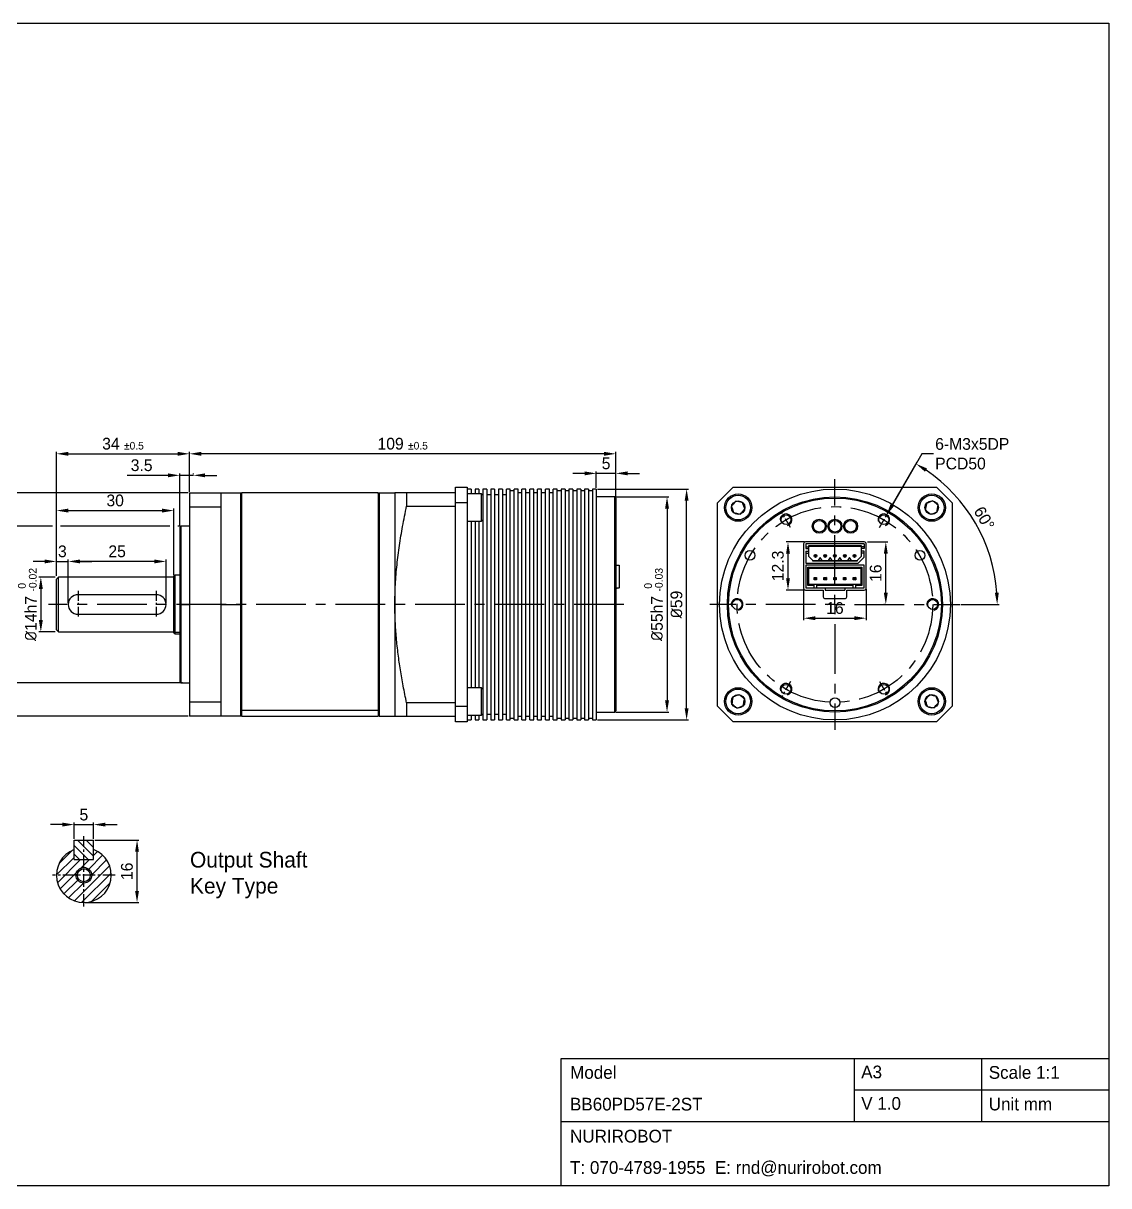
# Model space of a CAD drawing. Header units: millimetres. Extents: x 0 to 420, y 0 to 297.
# Drawn here: x 142.5 to 420, y 0 to 297 of the extents above; entities that cross this region are included whole.
import ezdxf

# ---------------------------------------------------------------- set-up
doc = ezdxf.new("R2010")
doc.units = ezdxf.units.MM
doc.header["$PDSIZE"] = -1
doc.linetypes.add('CENTERX2', pattern=[20.32, 12.7, -2.54, 2.54, -2.54])
doc.layers.add('외형선', color=7, linetype='Continuous', lineweight=25)
for name, color, linetype in [('중심선', 1, 'CENTERX2'), ('치수', 3, 'Continuous'), ('치수선', 3, 'Continuous')]:
    doc.layers.add(name, color=color, linetype=linetype)
doc.styles.add('누리로봇 문자스타일_20230829', font='GOTHIC.TTF')
doc.dimstyles.new('A3기본 치수스타일', dxfattribs={"dimtxt": 3, "dimasz": 3, "dimexe": 0.5, "dimexo": 0.3, "dimgap": 1, "dimtad": 1, "dimtoh": 1, "dimdec": 1, "dimzin": 12, "dimdsep": 46, "dimtxsty": '누리로봇 문자스타일_20230829', "dimcen": 0.09, "dimclrd": 3, "dimclre": 3, "dimclrt": 3, "dimadec": 0, "dimazin": 3, "dimtm": 1e-09, "dimtfac": 1, "dimtdec": 1, "dimtofl": 0, "dimtmove": 0, "dimatfit": 3, "dimfxl": 1, "dimfrac": 2, "dimarcsym": 0})
doc.dimstyles.new('A3지시선 치수스타일', dxfattribs={"dimtxt": 3, "dimasz": 3, "dimexe": 0.5, "dimexo": 0.3, "dimgap": 0.396875, "dimtad": 0, "dimtih": 1, "dimtoh": 1, "dimdec": 1, "dimzin": 12, "dimdsep": 46, "dimtxsty": '누리로봇 문자스타일_20230829', "dimcen": 0.09, "dimclrd": 3, "dimclre": 3, "dimclrt": 3, "dimadec": 0, "dimazin": 3, "dimtm": 1e-09, "dimtfac": 1, "dimtdec": 1, "dimtofl": 0, "dimtmove": 0, "dimatfit": 3, "dimfxl": 1, "dimfrac": 2, "dimarcsym": 0})
doc.dimstyles.new('A3치수선 초과 치수스타일', dxfattribs={"dimtxt": 3, "dimasz": 3, "dimexe": 0.5, "dimexo": 0.3, "dimgap": 1, "dimtad": 1, "dimdec": 1, "dimzin": 12, "dimdsep": 46, "dimtxsty": '누리로봇 문자스타일_20230829', "dimcen": 0.09, "dimclrd": 3, "dimclre": 3, "dimclrt": 3, "dimadec": 0, "dimazin": 3, "dimtm": 1e-09, "dimtfac": 1, "dimtdec": 1, "dimtofl": 0, "dimtmove": 0, "dimatfit": 3, "dimfxl": 1, "dimfrac": 2, "dimarcsym": 0})
doc.dimstyles.new('A4기본 치수스타일', dxfattribs={"dimtxt": 3, "dimasz": 2.5, "dimexe": 0.5, "dimexo": 0.3, "dimgap": 1, "dimtad": 1, "dimtoh": 1, "dimdec": 1, "dimzin": 12, "dimdsep": 46, "dimtxsty": '누리로봇 문자스타일_20230829', "dimcen": 0.09, "dimclrd": 3, "dimclre": 3, "dimclrt": 3, "dimadec": 0, "dimazin": 3, "dimtm": 1e-09, "dimtfac": 1, "dimtdec": 1, "dimtofl": 0, "dimtmove": 0, "dimatfit": 3, "dimfxl": 1, "dimfrac": 2, "dimarcsym": 0})

# ---------------------------------------------------------------- blocks, each defined once
blk = doc.blocks.new('*D10')
at = {"layer": 'Defpoints', "color": 0}
for p in [(363.12, 171.23), (361.87, 169.07)]:
    blk.add_point(p, dxfattribs=at)
at = {"layer": '치수', "color": 3, "lineweight": -2}
for p, q in [((372.23, 187), (364.62, 173.83)), ((375.23, 187), (372.23, 187)), ((362.41, 170.15), (362.59, 170.15)), ((362.5, 170.06), (362.5, 170.24))]:
    blk.add_line(p, q, dxfattribs=at)
at = {"layer": '치수', "color": 3}
blk.add_solid([(364.19, 174.08), (365.06, 173.58), (363.12, 171.23)], dxfattribs=at)
at = {"layer": '치수', "color": 3, "insert": (375.63, 187), "char_height": 3, "attachment_point": 4, "style": '누리로봇 문자스타일_20230829'}
blk.add_mtext('6-M3x5DP\\PPCD50', dxfattribs=at)
blk = doc.blocks.new('*D11')
at = {"color": 3, "ltscale": 0.5}
for p, q in [((363.77, 172.36), (370.99, 184.86)), ((382.3, 148.5), (391.99, 148.5))]:
    blk.add_line(p, q, dxfattribs=at)
blk.add_arc((350, 148.5), 41.49, 4.1441, 55.8559, dxfattribs=at)
for points in [[(373.02, 182.41), (373.55, 183.26), (370.74, 184.43)], [(391.88, 151.52), (390.88, 151.48), (391.49, 148.5)]]:
    blk.add_solid(points, dxfattribs=at)
at = {"layer": 'Defpoints', "color": 0, "ltscale": 0.5}
for p in [(363.62, 172.1), (361.37, 168.2), (388.98, 162.69), (355, 148.5), (382, 148.5)]:
    blk.add_point(p, dxfattribs=at)
at = {"color": 3, "ltscale": 0.5, "insert": (388.16, 170.53), "char_height": 3, "attachment_point": 5, "rotation": 300, "style": '누리로봇 문자스타일_20230829'}
blk.add_mtext('60°', dxfattribs=at)
blk = doc.blocks.new('SW_CENTERMARKSYMBOL_0')
at = {"layer": '중심선', "color": 0}
for p, q in [((0, 5), (0, 32)), ((-5, 0), (-32, 0)), ((0, 0), (-2.5, 0)), ((0, 0), (0, 2.5)), ((0, 0), (0, -2.5)), ((0, 0), (2.5, 0)), ((5, 0), (32, 0)), ((0, -5), (0, -32))]:
    blk.add_line(p, q, dxfattribs=at)
blk = doc.blocks.new('*D12')
at = {"layer": 'Defpoints', "color": 0}
for p in [(185, 187), (185, 177), (151, 155.5)]:
    blk.add_point(p, dxfattribs=at)
at = {"layer": '치수', "color": 3, "lineweight": -2}
for p, q in [((151, 155.8), (151, 187.5)), ((185, 177.3), (185, 187.5)), ((154, 187), (182, 187))]:
    blk.add_line(p, q, dxfattribs=at)
at = {"layer": '치수', "color": 3}
for points in [[(154, 187.5), (154, 186.5), (151, 187)], [(182, 187.5), (182, 186.5), (185, 187)]]:
    blk.add_solid(points, dxfattribs=at)
at = {"layer": '치수', "color": 3, "insert": (168, 189.57), "char_height": 3, "attachment_point": 5, "style": '누리로봇 문자스타일_20230829'}
blk.add_mtext('34 {\\H0.65x;%%P0.5}', dxfattribs=at)
blk = doc.blocks.new('*D20')
at = {"layer": 'Defpoints', "color": 0}
for p in [(151, 155.5), (147, 141.5), (151, 141.5)]:
    blk.add_point(p, dxfattribs=at)
at = {"layer": '치수선', "color": 3, "lineweight": -2}
for p, q in [((150.7, 155.5), (146.5, 155.5)), ((147, 152.5), (147, 144.5)), ((150.7, 141.5), (146.5, 141.5))]:
    blk.add_line(p, q, dxfattribs=at)
at = {"layer": '치수선', "color": 3}
for points in [[(146.5, 152.5), (147.5, 152.5), (147, 155.5)], [(146.5, 144.5), (147.5, 144.5), (147, 141.5)]]:
    blk.add_solid(points, dxfattribs=at)
at = {"layer": '치수선', "color": 3, "insert": (143.55, 148.5), "char_height": 3, "attachment_point": 5, "rotation": 90, "style": '누리로봇 문자스타일_20230829'}
blk.add_mtext('{\\fISOCPEUR|b0|i0|c0|p34;%%C}14h7 {\\H0.66x;\\S 0^ -0.02;}', dxfattribs=at)
blk = doc.blocks.new('*D21')
at = {"layer": 'Defpoints', "color": 0}
for p in [(182.8, 168.5), (139, 128.5), (183.5, 128.5)]:
    blk.add_point(p, dxfattribs=at)
at = {"layer": '치수선', "color": 3, "lineweight": -2}
for p, q in [((150, 168.5), (138.5, 168.5)), ((180, 168.5), (152, 168.5)), ((182.5, 168.5), (182, 168.5)), ((139, 165.5), (139, 131.5)), ((183.2, 128.5), (138.5, 128.5))]:
    blk.add_line(p, q, dxfattribs=at)
at = {"layer": '치수선', "color": 3}
for points in [[(138.5, 165.5), (139.5, 165.5), (139, 168.5)], [(138.5, 131.5), (139.5, 131.5), (139, 128.5)]]:
    blk.add_solid(points, dxfattribs=at)
at = {"layer": '치수선', "color": 3, "insert": (135.55, 148.5), "char_height": 3, "attachment_point": 5, "rotation": 90, "style": '누리로봇 문자스타일_20230829'}
blk.add_mtext('{\\fISOCPEUR|b0|i0|c0|p34;%%C}40h7 {\\H0.66x;\\S 0^ -0.03;}', dxfattribs=at)
blk = doc.blocks.new('*D22')
at = {"layer": 'Defpoints', "color": 0}
for p in [(185, 177), (131, 120), (185, 120)]:
    blk.add_point(p, dxfattribs=at)
at = {"layer": '치수선', "color": 3, "lineweight": -2}
for p, q in [((184.7, 177), (130.5, 177)), ((131, 174), (131, 123)), ((184.7, 120), (130.5, 120))]:
    blk.add_line(p, q, dxfattribs=at)
at = {"layer": '치수선', "color": 3}
for points in [[(130.5, 174), (131.5, 174), (131, 177)], [(130.5, 123), (131.5, 123), (131, 120)]]:
    blk.add_solid(points, dxfattribs=at)
at = {"layer": '치수선', "color": 3, "insert": (128.46, 148.5), "char_height": 3, "attachment_point": 5, "rotation": 90, "style": '누리로봇 문자스타일_20230829'}
blk.add_mtext('57', dxfattribs=at)
blk = doc.blocks.new('*D13')
at = {"layer": 'Defpoints', "color": 0}
for p in [(154, 159.5), (154, 148.5), (179, 148.5)]:
    blk.add_point(p, dxfattribs=at)
at = {"layer": '치수', "color": 3, "lineweight": -2}
for p, q in [((154, 148.8), (154, 160)), ((176, 159.5), (157, 159.5)), ((179, 148.8), (179, 160))]:
    blk.add_line(p, q, dxfattribs=at)
at = {"layer": '치수', "color": 3}
for points in [[(157, 160), (157, 159), (154, 159.5)], [(176, 160), (176, 159), (179, 159.5)]]:
    blk.add_solid(points, dxfattribs=at)
at = {"layer": '치수', "color": 3, "insert": (166.5, 162.07), "char_height": 3, "attachment_point": 5, "style": '누리로봇 문자스타일_20230829'}
blk.add_mtext('25', dxfattribs=at)
blk = doc.blocks.new('*D23')
at = {"layer": 'Defpoints', "color": 0}
for p in [(181, 172.5), (151, 155.5), (181, 155.7)]:
    blk.add_point(p, dxfattribs=at)
at = {"layer": '치수', "color": 3, "lineweight": -2}
for p, q in [((151, 155.8), (151, 173)), ((154, 172.5), (178, 172.5)), ((181, 156), (181, 173))]:
    blk.add_line(p, q, dxfattribs=at)
at = {"layer": '치수', "color": 3}
for points in [[(154, 173), (154, 172), (151, 172.5)], [(178, 173), (178, 172), (181, 172.5)]]:
    blk.add_solid(points, dxfattribs=at)
at = {"layer": '치수', "color": 3, "insert": (166, 175.07), "char_height": 3, "attachment_point": 5, "style": '누리로봇 문자스타일_20230829'}
blk.add_mtext('30', dxfattribs=at)
blk = doc.blocks.new('*D14')
at = {"layer": 'Defpoints', "color": 0}
for p in [(151, 159.5), (154, 159.5), (154, 148.5)]:
    blk.add_point(p, dxfattribs=at)
at = {"layer": '치수', "color": 3, "lineweight": -2}
for p, q in [((148, 159.5), (145, 159.5)), ((151, 159.8), (151, 160)), ((151, 159.5), (154, 159.5)), ((154, 148.8), (154, 160)), ((157, 159.5), (160, 159.5))]:
    blk.add_line(p, q, dxfattribs=at)
at = {"layer": '치수', "color": 3}
for points in [[(148, 160), (148, 159), (151, 159.5)], [(157, 160), (157, 159), (154, 159.5)]]:
    blk.add_solid(points, dxfattribs=at)
at = {"layer": '치수', "color": 3, "insert": (152.5, 162.07), "char_height": 3, "attachment_point": 5, "style": '누리로봇 문자스타일_20230829'}
blk.add_mtext('3', dxfattribs=at)
blk = doc.blocks.new('*D15')
at = {"layer": 'Defpoints', "color": 0}
for p in [(186, 181.5), (186, 181.5), (182.5, 168.2)]:
    blk.add_point(p, dxfattribs=at)
at = {"layer": '치수', "color": 3, "lineweight": -2}
for p, q in [((179.5, 181.5), (169.04, 181.5)), ((182.5, 168.5), (182.5, 182)), ((186, 181.5), (182.5, 181.5)), ((186, 181.8), (186, 182)), ((189, 181.5), (192, 181.5))]:
    blk.add_line(p, q, dxfattribs=at)
at = {"layer": '치수', "color": 3}
for points in [[(179.5, 182), (179.5, 181), (182.5, 181.5)], [(189, 182), (189, 181), (186, 181.5)]]:
    blk.add_solid(points, dxfattribs=at)
at = {"layer": '치수', "color": 3, "insert": (172.77, 184.07), "char_height": 3, "attachment_point": 5, "style": '누리로봇 문자스타일_20230829'}
blk.add_mtext('3.5', dxfattribs=at)
blk = doc.blocks.new('*D16')
at = {"layer": 'Defpoints', "color": 0}
for p in [(293.7, 176), (293.7, 121), (307.08, 121)]:
    blk.add_point(p, dxfattribs=at)
at = {"layer": '치수선', "color": 3, "lineweight": -2}
for p, q in [((294, 176), (307.58, 176)), ((307.08, 173), (307.08, 124)), ((294, 121), (307.58, 121))]:
    blk.add_line(p, q, dxfattribs=at)
at = {"layer": '치수선', "color": 3}
for points in [[(306.58, 173), (307.58, 173), (307.08, 176)], [(306.58, 124), (307.58, 124), (307.08, 121)]]:
    blk.add_solid(points, dxfattribs=at)
at = {"layer": '치수선', "color": 3, "insert": (303.63, 148.5), "char_height": 3, "attachment_point": 5, "rotation": 90, "style": '누리로봇 문자스타일_20230829'}
blk.add_mtext('{\\fISOCPEUR|b0|i0|c0|p34;%%C}55h7 {\\H0.66x;\\S 0^ -0.03;}', dxfattribs=at)
blk = doc.blocks.new('*D17')
at = {"layer": 'Defpoints', "color": 0}
for p in [(185, 187), (185, 177), (294, 175.7)]:
    blk.add_point(p, dxfattribs=at)
at = {"layer": '치수', "color": 3, "lineweight": -2}
for p, q in [((185, 177.3), (185, 187.5)), ((294, 176), (294, 187.5)), ((291, 187), (188, 187))]:
    blk.add_line(p, q, dxfattribs=at)
at = {"layer": '치수', "color": 3}
for points in [[(188, 187.5), (188, 186.5), (185, 187)], [(291, 187.5), (291, 186.5), (294, 187)]]:
    blk.add_solid(points, dxfattribs=at)
at = {"layer": '치수', "color": 3, "insert": (239.5, 189.57), "char_height": 3, "attachment_point": 5, "style": '누리로봇 문자스타일_20230829'}
blk.add_mtext('109 {\\H0.65x;%%P0.5}', dxfattribs=at)
blk = doc.blocks.new('*D18')
at = {"layer": 'Defpoints', "color": 0}
for p in [(289, 178), (312.08, 178), (289, 119)]:
    blk.add_point(p, dxfattribs=at)
at = {"layer": '치수선', "color": 3, "lineweight": -2}
for p, q in [((289.3, 178), (312.58, 178)), ((312.08, 122), (312.08, 175)), ((289.3, 119), (312.58, 119))]:
    blk.add_line(p, q, dxfattribs=at)
at = {"layer": '치수선', "color": 3}
for points in [[(311.58, 175), (312.58, 175), (312.08, 178)], [(311.58, 122), (312.58, 122), (312.08, 119)]]:
    blk.add_solid(points, dxfattribs=at)
at = {"layer": '치수선', "color": 3, "insert": (309.5, 148.5), "char_height": 3, "attachment_point": 5, "rotation": 90, "style": '누리로봇 문자스타일_20230829'}
blk.add_mtext('{\\fISOCPEUR|b0|i0|c0|p34;%%C}59', dxfattribs=at)
blk = doc.blocks.new('*D19')
at = {"layer": 'Defpoints', "color": 0}
for p in [(289, 182), (289, 178), (294, 175.7)]:
    blk.add_point(p, dxfattribs=at)
at = {"layer": '치수선', "color": 3, "lineweight": -2}
for p, q in [((286, 182), (283, 182)), ((289, 178.3), (289, 182.5)), ((294, 182), (289, 182)), ((294, 176), (294, 182.5)), ((297, 182), (300, 182))]:
    blk.add_line(p, q, dxfattribs=at)
at = {"layer": '치수선', "color": 3}
for points in [[(286, 182.5), (286, 181.5), (289, 182)], [(297, 182.5), (297, 181.5), (294, 182)]]:
    blk.add_solid(points, dxfattribs=at)
at = {"layer": '치수선', "color": 3, "insert": (291.5, 184.54), "char_height": 3, "attachment_point": 5, "style": '누리로봇 문자스타일_20230829'}
blk.add_mtext('5', dxfattribs=at)
blk = doc.blocks.new('*D24')
at = {"layer": 'Defpoints', "color": 0}
for p in [(160.5, 92.27), (155.5, 88.33), (160.5, 88.33)]:
    blk.add_point(p, dxfattribs=at)
at = {"layer": '치수선', "color": 3, "lineweight": -2}
for p, q in [((152.5, 92.27), (149.5, 92.27)), ((155.5, 88.63), (155.5, 92.77)), ((155.5, 92.27), (160.5, 92.27)), ((160.5, 88.63), (160.5, 92.77)), ((163.5, 92.27), (166.5, 92.27))]:
    blk.add_line(p, q, dxfattribs=at)
at = {"layer": '치수선', "color": 3}
for points in [[(152.5, 92.77), (152.5, 91.77), (155.5, 92.27)], [(163.5, 92.77), (163.5, 91.77), (160.5, 92.27)]]:
    blk.add_solid(points, dxfattribs=at)
at = {"layer": '치수선', "color": 3, "insert": (158, 94.81), "char_height": 3, "attachment_point": 5, "style": '누리로봇 문자스타일_20230829'}
blk.add_mtext('5', dxfattribs=at)
blk = doc.blocks.new('*D25')
at = {"layer": 'Defpoints', "color": 0}
for p in [(160.5, 88.33), (171.59, 88.33), (158, 72.33)]:
    blk.add_point(p, dxfattribs=at)
at = {"layer": '치수선', "color": 3, "lineweight": -2}
for p, q in [((160.8, 88.33), (172.09, 88.33)), ((171.59, 75.33), (171.59, 85.33)), ((158.3, 72.33), (172.09, 72.33))]:
    blk.add_line(p, q, dxfattribs=at)
at = {"layer": '치수선', "color": 3}
for points in [[(171.09, 85.33), (172.09, 85.33), (171.59, 88.33)], [(171.09, 75.33), (172.09, 75.33), (171.59, 72.33)]]:
    blk.add_solid(points, dxfattribs=at)
at = {"layer": '치수선', "color": 3, "insert": (169.01, 80.33), "char_height": 3, "attachment_point": 5, "rotation": 90, "style": '누리로봇 문자스타일_20230829'}
blk.add_mtext('16', dxfattribs=at)
blk = doc.blocks.new('*D28')
at = {"layer": 'Defpoints', "color": 0}
for p in [(358, 164.5), (363, 164.5), (363, 148.5)]:
    blk.add_point(p, dxfattribs=at)
at = {"layer": '치수', "color": 3, "lineweight": -2}
for p, q in [((358.3, 164.5), (363.5, 164.5)), ((363, 151.5), (363, 161.5)), ((362.7, 148.5), (362.5, 148.5))]:
    blk.add_line(p, q, dxfattribs=at)
at = {"layer": '치수', "color": 3}
for points in [[(362.5, 161.5), (363.5, 161.5), (363, 164.5)], [(362.5, 151.5), (363.5, 151.5), (363, 148.5)]]:
    blk.add_solid(points, dxfattribs=at)
at = {"layer": '치수', "color": 3, "insert": (360.42, 156.5), "char_height": 3, "attachment_point": 5, "rotation": 90, "style": '누리로봇 문자스타일_20230829'}
blk.add_mtext('16', dxfattribs=at)
blk = doc.blocks.new('*D29')
at = {"layer": 'Defpoints', "color": 0}
for p in [(342, 152.7), (358, 152.7), (358, 145)]:
    blk.add_point(p, dxfattribs=at)
at = {"layer": '치수', "color": 3, "lineweight": -2}
for p, q in [((342, 152.4), (342, 144.5)), ((358, 152.4), (358, 144.5)), ((345, 145), (355, 145))]:
    blk.add_line(p, q, dxfattribs=at)
at = {"layer": '치수', "color": 3}
for points in [[(345, 145.5), (345, 144.5), (342, 145)], [(355, 145.5), (355, 144.5), (358, 145)]]:
    blk.add_solid(points, dxfattribs=at)
at = {"layer": '치수', "color": 3, "insert": (350, 147.58), "char_height": 3, "attachment_point": 5, "style": '누리로봇 문자스타일_20230829'}
blk.add_mtext('16', dxfattribs=at)
blk = doc.blocks.new('*D30')
at = {"layer": 'Defpoints', "color": 0}
for p in [(342.5, 164.5), (338, 152.2), (342.5, 152.2)]:
    blk.add_point(p, dxfattribs=at)
at = {"layer": '치수', "color": 3, "lineweight": -2}
for p, q in [((342.2, 164.5), (337.5, 164.5)), ((338, 161.5), (338, 155.2)), ((342.2, 152.2), (337.5, 152.2))]:
    blk.add_line(p, q, dxfattribs=at)
at = {"layer": '치수', "color": 3}
for points in [[(337.5, 161.5), (338.5, 161.5), (338, 164.5)], [(337.5, 155.2), (338.5, 155.2), (338, 152.2)]]:
    blk.add_solid(points, dxfattribs=at)
at = {"layer": '치수', "color": 3, "insert": (335.42, 158.35), "char_height": 3, "attachment_point": 5, "rotation": 90, "style": '누리로봇 문자스타일_20230829'}
blk.add_mtext('12.3', dxfattribs=at)

msp = doc.modelspace()

# ---------------------------------------------------------------- hatches: boundary and pattern name
h = msp.add_hatch()
h.set_pattern_fill('ANSI31', color=256, scale=0.5, angle=90)
h.set_pattern_definition([(135, (1, 1.2377), (-1.122532, -1.122532), [])])
h.paths.add_polyline_path([(160.5, 88.33), (158, 88.33), (158, 83.33), (160.5, 83.33)])
h.paths.add_polyline_path([(155.5, 83.33), (158, 83.33), (158, 88.33), (155.5, 88.33)])
h = msp.add_hatch()
h.set_pattern_fill('ANSI31', color=256, scale=0.5)
h.set_pattern_definition([(45, (1, 1.2377), (-1.122532, 1.122532), [])])
h.paths.add_polyline_path([(160.5, 85.87), (160.5, 83.33), (158, 83.33), (158, 81.33, -0.414214), (160, 79.33), (165, 79.33, 0.310868)])
h.paths.add_polyline_path([(158, 83.33), (155.5, 83.33), (155.5, 85.87, 0.310868), (151, 79.33), (156, 79.33, -0.414214), (158, 81.33)])
h.paths.add_polyline_path([(158, 77.33, -0.414214), (156, 79.33), (151, 79.33, 0.414214), (158, 72.33)])
h.paths.add_polyline_path([(165, 79.33), (160, 79.33, -0.414214), (158, 77.33), (158, 72.33, 0.414214)])

# ---------------------------------------------------------------- linework, layer by layer
at = {"color": 7, "linetype": 'Continuous', "lineweight": 25}
for p, q in [((253, 178.5), (256, 178.5)), ((253, 118.5), (253, 178.5)), ((256, 178.5), (256, 118.5)), ((324, 178.5), (320, 174.5)), ((324, 178.5), (376, 178.5)), ((380, 174.5), (376, 178.5)), ((185, 177), (185, 120)), ((185, 177), (198, 177)), ((193, 177), (193, 120)), ((198.3, 176.7), (198, 177)), ((198, 177), (198, 120)), ((233.2, 177), (198.3, 177)), ((198.3, 177), (198.3, 120)), ((233.2, 176.7), (233.5, 177)), ((233.2, 177), (233.2, 120)), ((233.5, 177), (233.5, 120)), ((233.5, 177), (237.5, 177)), ((237.5, 177), (237.5, 120)), ((240.5, 177), (240.5, 173.63)), ((253, 177), (240.5, 177)), ((257, 178), (256, 178)), ((259.65, 176.75), (256, 176.75)), ((257, 178), (257, 176.75)), ((259, 178), (258, 178)), ((258, 178), (258, 176.75)), ((259, 178), (259, 176.75)), ((260, 176.4), (259.65, 176.75)), ((259.65, 169.75), (259.65, 176.75)), ((260, 176.5), (259.9, 176.5)), ((261, 178), (260, 178)), ((260, 178), (260, 119)), ((261, 178), (261, 119)), ((262, 176.5), (261, 176.5)), ((263, 178), (262, 178)), ((262, 178), (262, 119)), ((263, 178), (263, 119)), ((264, 176.5), (263, 176.5)), ((265, 178), (264, 178)), ((264, 178), (264, 119)), ((265, 178), (265, 119)), ((266, 176.5), (265, 176.5)), ((267, 178), (266, 178)), ((266, 119), (266, 178)), ((267, 119), (267, 178)), ((268, 177.5), (267, 177.5)), ((269, 178), (268, 178)), ((268, 119), (268, 178)), ((269, 119), (269, 178)), ((270, 177.05), (269, 177.05)), ((271, 178), (270, 178)), ((270, 119), (270, 178)), ((271, 119), (271, 178)), ((272, 177.05), (271, 177.05)), ((273, 178), (272, 178)), ((272, 119), (272, 178)), ((273, 119), (273, 178)), ((274, 177.05), (273, 177.05)), ((275, 178), (274, 178)), ((274, 119), (274, 178)), ((275, 119), (275, 178)), ((276, 177.05), (275, 177.05)), ((277, 178), (276, 178)), ((276, 119), (276, 178)), ((277, 119), (277, 178)), ((278, 177.05), (277, 177.05)), ((279, 178), (278, 178)), ((278, 119), (278, 178)), ((279, 119), (279, 178)), ((280, 177.5), (279, 177.5)), ((281, 178), (280, 178)), ((280, 178), (280, 119)), ((281, 178), (281, 119)), ((282, 177.5), (281, 177.5)), ((283, 178), (282, 178)), ((282, 178), (282, 119)), ((283, 178), (283, 119)), ((284, 177.5), (283, 177.5)), ((285, 178), (284, 178)), ((284, 178), (284, 119)), ((285, 178), (285, 119)), ((286, 177.5), (285, 177.5)), ((287, 178), (286, 178)), ((286, 178), (286, 119)), ((287, 178), (287, 119)), ((288, 177.5), (287, 177.5)), ((289, 178), (288, 178)), ((288, 178), (288, 119)), ((289, 178), (289, 119)), ((293.7, 176), (289, 176)), ((294, 175.7), (293.7, 176)), ((293.7, 121), (293.7, 176)), ((294, 175.7), (294, 121.3)), ((193, 173.39), (185, 173.39)), ((240.5, 173.63), (253, 173.63)), ((256, 174.5), (253, 174.5)), ((320, 122.5), (320, 174.5)), ((380, 174.5), (380, 122.5)), ((256, 169.75), (259.65, 169.75)), ((257, 169.75), (257, 127.25)), ((258, 169.75), (258, 127.25)), ((259, 169.75), (259, 127.25)), ((259.65, 169.75), (260, 170.1)), ((182.8, 168.5), (182.5, 168.2)), ((182.5, 168.2), (182.5, 128.8)), ((185, 168.5), (182.8, 168.5)), ((182.8, 168.5), (182.8, 128.5)), ((342, 164), (342, 152.7)), ((357.5, 164.5), (342.5, 164.5)), ((342.55, 163.98), (342.55, 162.79)), ((357.45, 163.98), (342.55, 163.98)), ((343.25, 163.53), (343.25, 160.87)), ((356.75, 163.53), (343.25, 163.53)), ((356.75, 160.87), (356.75, 163.53)), ((357.45, 163.98), (357.45, 162.79)), ((358, 152.7), (358, 164)), ((342.55, 163.26), (343.25, 163.26)), ((342.55, 162.79), (343.25, 162.79)), ((342.55, 162.09), (342.55, 159.08)), ((342.55, 162.09), (343.25, 162.09)), ((342.55, 161.61), (343.25, 161.61)), ((356.75, 163.28), (343.25, 163.28)), ((343.25, 160.87), (344.34, 159.78)), ((345, 161.25), (345, 160.9)), ((345, 160.55), (345, 160.9)), ((346.25, 160.48), (345.75, 159.78)), ((346.75, 159.78), (346.25, 160.48)), ((347.5, 161.25), (347.5, 160.9)), ((347.5, 160.55), (347.5, 160.9)), ((348.75, 160.48), (348.25, 159.78)), ((349.25, 159.78), (348.75, 160.48)), ((350, 161.25), (350, 160.9)), ((350, 160.55), (350, 160.9)), ((351.25, 160.48), (350.75, 159.78)), ((351.75, 159.78), (351.25, 160.48)), ((352.5, 161.25), (352.5, 160.9)), ((352.5, 160.55), (352.5, 160.9)), ((353.75, 160.48), (353.25, 159.78)), ((354.25, 159.78), (353.75, 160.48)), ((355, 161.25), (355, 160.9)), ((355, 160.55), (355, 160.9)), ((355.66, 159.78), (356.75, 160.87)), ((355.95, 159.08), (357.45, 160.58)), ((357.45, 163.26), (356.75, 163.26)), ((357.45, 162.79), (356.75, 162.79)), ((357.45, 162.09), (356.75, 162.09)), ((357.45, 161.61), (356.75, 161.61)), ((357.45, 160.58), (357.45, 162.09)), ((294, 158.58), (294.8, 158.58)), ((294.8, 158.58), (294.8, 152.78)), ((342.55, 159.08), (355.95, 159.08)), ((357.45, 158.58), (342.55, 158.58)), ((342.55, 158.58), (342.55, 152.78)), ((343.1, 153.33), (343.1, 158.03)), ((343.35, 157.78), (343.1, 158.03)), ((343.1, 158.03), (356.9, 158.03)), ((343.35, 153.58), (343.35, 157.78)), ((343.35, 157.78), (356.65, 157.78)), ((344.34, 159.78), (355.66, 159.78)), ((344.34, 159.53), (344.34, 159.78)), ((355.66, 159.53), (344.34, 159.53)), ((355.66, 159.78), (355.66, 159.53)), ((356.65, 157.78), (356.9, 158.03)), ((356.65, 157.78), (356.65, 153.58)), ((356.9, 158.03), (356.9, 153.33)), ((357.45, 152.78), (357.45, 158.58)), ((151.5, 155.5), (151, 155)), ((151, 142), (151, 155)), ((181, 155.5), (151.5, 155.5)), ((181.3, 156), (181, 155.7)), ((181, 141.3), (181, 155.7)), ((182.5, 156), (181.3, 156)), ((181.3, 141), (181.3, 156)), ((344.68, 155.4), (345.32, 155.4)), ((344.68, 155.4), (344.88, 155.2)), ((344.68, 154.76), (344.68, 155.4)), ((344.88, 154.96), (344.68, 154.76)), ((345.32, 154.76), (344.68, 154.76)), ((345.12, 155.2), (344.88, 155.2)), ((344.88, 155.2), (344.88, 154.96)), ((344.88, 154.96), (345.12, 154.96)), ((345.32, 155.4), (345.12, 155.2)), ((345.12, 154.96), (345.12, 155.2)), ((345.12, 154.96), (345.32, 154.76)), ((345.32, 155.4), (345.32, 154.76)), ((347.18, 155.4), (347.82, 155.4)), ((347.18, 155.4), (347.38, 155.2)), ((347.18, 154.76), (347.18, 155.4)), ((347.38, 154.96), (347.18, 154.76)), ((347.82, 154.76), (347.18, 154.76)), ((347.62, 155.2), (347.38, 155.2)), ((347.38, 155.2), (347.38, 154.96)), ((347.38, 154.96), (347.62, 154.96)), ((347.82, 155.4), (347.62, 155.2)), ((347.62, 154.96), (347.62, 155.2)), ((347.62, 154.96), (347.82, 154.76)), ((347.82, 155.4), (347.82, 154.76)), ((349.68, 155.4), (350.32, 155.4)), ((349.68, 155.4), (349.88, 155.2)), ((349.68, 154.76), (349.68, 155.4)), ((349.88, 154.96), (349.68, 154.76)), ((350.32, 154.76), (349.68, 154.76)), ((350.12, 155.2), (349.88, 155.2)), ((349.88, 155.2), (349.88, 154.96)), ((349.88, 154.96), (350.12, 154.96)), ((350.32, 155.4), (350.12, 155.2)), ((350.12, 154.96), (350.12, 155.2)), ((350.12, 154.96), (350.32, 154.76)), ((350.32, 155.4), (350.32, 154.76)), ((352.18, 155.4), (352.82, 155.4)), ((352.18, 155.4), (352.38, 155.2)), ((352.18, 154.76), (352.18, 155.4)), ((352.38, 154.96), (352.18, 154.76)), ((352.82, 154.76), (352.18, 154.76)), ((352.62, 155.2), (352.38, 155.2)), ((352.38, 155.2), (352.38, 154.96)), ((352.38, 154.96), (352.62, 154.96)), ((352.82, 155.4), (352.62, 155.2)), ((352.62, 154.96), (352.62, 155.2)), ((352.62, 154.96), (352.82, 154.76)), ((352.82, 155.4), (352.82, 154.76)), ((354.68, 155.4), (355.32, 155.4)), ((354.68, 155.4), (354.88, 155.2)), ((354.68, 154.76), (354.68, 155.4)), ((354.88, 154.96), (354.68, 154.76)), ((355.32, 154.76), (354.68, 154.76)), ((354.88, 155.2), (354.88, 154.96)), ((355.12, 155.2), (354.88, 155.2)), ((354.88, 154.96), (355.12, 154.96)), ((355.32, 155.4), (355.12, 155.2)), ((355.12, 154.96), (355.12, 155.2)), ((355.12, 154.96), (355.32, 154.76)), ((355.32, 155.4), (355.32, 154.76)), ((294, 152.78), (294.8, 152.78)), ((294.8, 152.78), (294, 152.51)), ((342.5, 152.2), (347, 152.2)), ((342.55, 152.78), (357.45, 152.78)), ((343.35, 153.58), (343.1, 153.33)), ((344.65, 153.33), (343.1, 153.33)), ((356.65, 153.58), (343.35, 153.58)), ((344.65, 152.78), (344.65, 153.58)), ((345.35, 152.78), (345.35, 153.58)), ((354.65, 153.33), (345.35, 153.33)), ((347, 152.2), (347, 150.5)), ((347.5, 152.78), (347.5, 152.19)), ((347.5, 152.19), (352.5, 152.19)), ((352.5, 152.78), (352.5, 152.19)), ((353, 150.5), (353, 152.2)), ((353, 152.2), (357.5, 152.2)), ((354.65, 152.78), (354.65, 153.58)), ((355.35, 152.78), (355.35, 153.58)), ((356.9, 153.33), (355.35, 153.33)), ((356.65, 153.58), (356.9, 153.33)), ((176.5, 151.01), (156.5, 151.01)), ((156.5, 151.01), (156.5, 151.01)), ((176.5, 151.01), (156.5, 151.01)), ((176.5, 151.01), (176.5, 151.01)), ((182.5, 148.5), (185, 148.5)), ((193, 148.5), (198.3, 148.5)), ((347.5, 150), (352.5, 150)), ((151, 142), (151.5, 141.5)), ((151.5, 141.5), (181, 141.5)), ((181, 141.66), (181.3, 141.37)), ((181, 141.3), (181.3, 141)), ((181.3, 141), (182.5, 141)), ((182.5, 128.8), (182.8, 128.5)), ((182.8, 128.5), (185, 128.5)), ((259.65, 127.25), (256, 127.25)), ((260, 126.9), (259.65, 127.25)), ((259.65, 120.25), (259.65, 127.25)), ((185, 123.61), (193, 123.61)), ((253, 123.37), (240.5, 123.37)), ((240.5, 123.37), (240.5, 120)), ((253, 122.5), (256, 122.5)), ((320, 122.5), (324, 118.5)), ((376, 118.5), (380, 122.5)), ((198, 120), (185, 120)), ((198, 120), (198.3, 120.3)), ((233.2, 121.42), (198.3, 121.42)), ((198.3, 120), (233.2, 120)), ((233.2, 120.3), (233.5, 120)), ((233.5, 120), (237.5, 120)), ((240.5, 120), (253, 120)), ((256, 120.25), (259.65, 120.25)), ((256, 119), (257, 119)), ((257, 120.25), (257, 119)), ((258, 120.25), (258, 119)), ((258, 119), (259, 119)), ((259, 120.25), (259, 119)), ((259.65, 120.25), (260, 120.6)), ((259.9, 120.5), (260, 120.5)), ((260, 119), (261, 119)), ((261, 120.5), (262, 120.5)), ((262, 119), (263, 119)), ((263, 120.5), (264, 120.5)), ((264, 119), (265, 119)), ((265, 120.5), (266, 120.5)), ((266, 119), (267, 119)), ((267, 119.5), (268, 119.5)), ((268, 119), (269, 119)), ((269, 119.95), (270, 119.95)), ((270, 119), (271, 119)), ((271, 119.95), (272, 119.95)), ((272, 119), (273, 119)), ((273, 119.95), (274, 119.95)), ((274, 119), (275, 119)), ((275, 119.95), (276, 119.95)), ((276, 119), (277, 119)), ((277, 119.95), (278, 119.95)), ((278, 119), (279, 119)), ((279, 119.5), (280, 119.5)), ((280, 119), (281, 119)), ((281, 119.5), (282, 119.5)), ((282, 119), (283, 119)), ((283, 119.5), (284, 119.5)), ((284, 119), (285, 119)), ((285, 119.5), (286, 119.5)), ((286, 119), (287, 119)), ((287, 119.5), (288, 119.5)), ((288, 119), (289, 119)), ((289, 121), (293.7, 121)), ((293.7, 121), (294, 121.3)), ((256, 118.5), (253, 118.5)), ((376, 118.5), (324, 118.5))]:
    msp.add_line(p, q, dxfattribs=at)
for p, q in [((156.5, 151.01), (156.5, 151.01)), ((156.5, 146.01), (176.5, 146.01)), ((155.5, 83.33), (155.5, 88.33)), ((155.5, 88.33), (160.5, 88.33)), ((160.5, 83.33), (160.5, 88.33)), ((155.5, 83.33), (160.5, 83.33))]:
    msp.add_line(p, q)
at = {"color": 8, "linetype": 'Continuous', "lineweight": 25}
msp.add_line((182.5, 141.37), (181.3, 141.37), dxfattribs=at)
at = {"lineweight": -3}
msp.add_line((354.9, 32.55), (354.9, 16.38), dxfattribs=at)
at = {"lineweight": -3, "ltscale": 3}
for p, q in [((387.45, 32.55), (387.45, 16.38)), ((354.9, 24.52), (420, 24.52)), ((354.9, 24.52), (420, 24.52)), ((280, 16.38), (420, 16.38)), ((280, 16.38), (420, 16.38))]:
    msp.add_line(p, q, dxfattribs=at)
msp.add_lwpolyline([(0, 297), (420, 297), (420, 0), (0, 0)], close=True)
msp.add_lwpolyline([(280, 0), (280, 32.55), (420, 32.55), (420, 0)], close=True, dxfattribs=at)
msp.add_lwpolyline([(280, 0), (280, 32.55), (420, 32.55), (420, 0)], close=True, dxfattribs=at)
at = {"color": 7, "linetype": 'Continuous', "lineweight": 25}
for centre, radius in [((350, 148.5), 29.5), ((325.25, 173.25), 3.5), ((325.25, 173.25), 3.15), ((350, 148.5), 27.5), ((350, 148.5), 27.2), ((374.75, 173.25), 3.5), ((374.75, 173.25), 3.15), ((325.25, 173.25), 1.73), ((374.75, 173.25), 1.73), ((337.5, 170.15), 1.25), ((346, 168.5), 1.8), ((346, 168.5), 1.5), ((350, 168.5), 1.8), ((350, 168.5), 1.5), ((354, 168.5), 1.8), ((354, 168.5), 1.5), ((362.5, 170.15), 1.25), ((328.26, 161.05), 1.25), ((345, 160.9), 0.35), ((345, 160.9), 0.005), ((347.5, 160.9), 0.35), ((347.5, 160.9), 0.005), ((350, 160.9), 0.35), ((350, 160.9), 0.005), ((352.5, 160.9), 0.35), ((352.5, 160.9), 0.005), ((355, 160.9), 0.35), ((355, 160.9), 0.005), ((371.74, 161.05), 1.25), ((325, 148.5), 1.25), ((375, 148.5), 1.25), ((337.5, 126.85), 1.25), ((362.5, 126.85), 1.25), ((325.25, 123.75), 3.5), ((325.25, 123.75), 3.15), ((325.25, 123.75), 1.73), ((374.75, 123.75), 3.5), ((374.75, 123.75), 3.15), ((374.75, 123.75), 1.73), ((350, 123.4), 1.25)]:
    msp.add_circle(centre, radius, dxfattribs=at)
msp.add_circle((158, 79.33), 2)
for centre, radius, start, end in [((337.5, 170.15), 1.5, 285, 195), ((362.5, 170.15), 1.5, 285, 195), ((156.5, 148.51), 2.5, 90, 270), ((176.5, 148.51), 2.5, 270, 90), ((325, 148.5), 1.5, 285, 195), ((375, 148.5), 1.5, 285, 195), ((337.5, 126.85), 1.5, 285, 195), ((362.5, 126.85), 1.5, 285, 195), ((158, 79.33), 7, 110.9248, 69.0752)]:
    msp.add_arc(centre, radius, start, end)
for centre, start, end in [((342.5, 164), 90, 180), ((357.5, 164), 0, 90), ((342.5, 152.7), 180, 270), ((357.5, 152.7), 270, 0), ((347.5, 150.5), 180, 270), ((352.5, 150.5), 270, 0)]:
    msp.add_arc(centre, 0.5, start, end, dxfattribs=at)
for points, knots in [([(240.5, 177), (240.21, 177), (239.64, 177), (238.92, 177), (238.32, 177), (237.86, 177), (237.56, 177), (237.52, 177), (237.5, 177)], [0, 0, 0, 0, 0.173909, 0.339062, 0.497354, 0.66499, 0.832106, 1, 1, 1, 1]), ([(237.5, 148.5), (237.53, 150.2), (237.58, 153.6), (238.02, 158.63), (238.65, 163.58), (239.48, 168.57), (240.15, 171.91), (240.5, 173.63)], [0, 0, 0, 0, 0.201411, 0.401341, 0.596923, 0.792406, 1, 1, 1, 1]), ([(324.65, 174.87), (324.46, 174.64), (324.08, 174.19), (323.72, 173.75), (323.54, 173.54)], [0, 0, 0, 0, 0.534746, 1, 1, 1, 1]), ([(323.54, 173.54), (323.65, 173.25), (323.85, 172.71), (324.05, 172.17), (324.14, 171.92)], [0, 0, 0, 0, 0.5347472, 1, 1, 1, 1]), ([(326.36, 174.58), (326.06, 174.63), (325.48, 174.73), (324.92, 174.83), (324.65, 174.87)], [0, 0, 0, 0, 0.5347467, 1, 1, 1, 1]), ([(325.85, 171.62), (326.05, 171.86), (326.42, 172.31), (326.79, 172.75), (326.96, 172.95)], [0, 0, 0, 0, 0.534747, 1, 1, 1, 1]), ([(326.96, 172.95), (326.85, 173.24), (326.65, 173.79), (326.45, 174.33), (326.36, 174.58)], [0, 0, 0, 0, 0.534747, 1, 1, 1, 1]), ([(373.42, 174.36), (373.37, 174.05), (373.27, 173.48), (373.17, 172.91), (373.12, 172.65)], [0, 0, 0, 0, 0.5347467, 1, 1, 1, 1]), ([(373.12, 172.65), (373.36, 172.45), (373.81, 172.08), (374.25, 171.71), (374.45, 171.54)], [0, 0, 0, 0, 0.534747, 1, 1, 1, 1]), ([(375.04, 174.96), (374.75, 174.85), (374.21, 174.65), (373.67, 174.45), (373.42, 174.36)], [0, 0, 0, 0, 0.5347472, 1, 1, 1, 1]), ([(376.37, 173.85), (376.14, 174.04), (375.69, 174.42), (375.25, 174.78), (375.04, 174.96)], [0, 0, 0, 0, 0.534746, 1, 1, 1, 1]), ([(376.08, 172.14), (376.13, 172.44), (376.23, 173.02), (376.33, 173.58), (376.37, 173.85)], [0, 0, 0, 0, 0.5347467, 1, 1, 1, 1]), ([(324.14, 171.92), (324.45, 171.87), (325.02, 171.77), (325.59, 171.67), (325.85, 171.62)], [0, 0, 0, 0, 0.5347467, 1, 1, 1, 1]), ([(374.45, 171.54), (374.74, 171.65), (375.29, 171.85), (375.83, 172.05), (376.08, 172.14)], [0, 0, 0, 0, 0.534747, 1, 1, 1, 1]), ([(151.5, 148.5), (151.5, 148.95), (151.5, 149.78), (151.5, 150.97), (151.5, 152.04), (151.5, 153.01), (151.5, 153.85), (151.5, 154.54), (151.5, 155.06), (151.5, 155.38), (151.5, 155.52), (151.5, 155.49), (151.5, 155.48)], [0, 0, 0, 0, 0.122236, 0.228106, 0.337047, 0.442917, 0.551858, 0.657728, 0.766669, 0.872539, 0.98148, 1, 1, 1, 1]), ([(240.5, 123.37), (240.21, 124.81), (239.64, 127.61), (238.92, 131.76), (238.32, 135.87), (237.86, 140.01), (237.56, 144.25), (237.52, 147.08), (237.5, 148.5)], [0, 0, 0, 0, 0.173909, 0.339062, 0.497354, 0.66499, 0.832106, 1, 1, 1, 1]), ([(151.5, 141.85), (151.5, 141.97), (151.5, 142.21), (151.5, 142.78), (151.5, 143.51), (151.5, 144.42), (151.5, 145.44), (151.5, 146.48), (151.5, 147.51), (151.5, 148.17), (151.5, 148.5)], [0, 0, 0, 0, 0.118595, 0.23719, 0.371724, 0.506257, 0.640791, 0.775325, 0.887662, 1, 1, 1, 1]), ([(151.5, 141.5), (151.5, 141.51), (151.5, 141.54), (151.5, 141.71), (151.5, 141.83), (151.5, 141.85)], [0, 0, 0, 0, 0.463551, 0.937501, 1, 1, 1, 1]), ([(323.92, 124.86), (323.87, 124.56), (323.77, 123.98), (323.67, 123.42), (323.63, 123.15)], [0, 0, 0, 0, 0.5347467, 1, 1, 1, 1]), ([(325.55, 125.46), (325.26, 125.35), (324.71, 125.15), (324.17, 124.95), (323.92, 124.86)], [0, 0, 0, 0, 0.534747, 1, 1, 1, 1]), ([(326.88, 124.35), (326.64, 124.55), (326.19, 124.92), (325.75, 125.29), (325.55, 125.46)], [0, 0, 0, 0, 0.534747, 1, 1, 1, 1]), ([(374.15, 125.38), (373.95, 125.14), (373.58, 124.69), (373.21, 124.25), (373.04, 124.05)], [0, 0, 0, 0, 0.534747, 1, 1, 1, 1]), ([(375.86, 125.08), (375.55, 125.13), (374.98, 125.23), (374.41, 125.33), (374.15, 125.38)], [0, 0, 0, 0, 0.5347467, 1, 1, 1, 1]), ([(376.46, 123.46), (376.35, 123.75), (376.15, 124.29), (375.95, 124.83), (375.86, 125.08)], [0, 0, 0, 0, 0.5347472, 1, 1, 1, 1]), ([(323.63, 123.15), (323.86, 122.96), (324.31, 122.58), (324.75, 122.22), (324.96, 122.04)], [0, 0, 0, 0, 0.534746, 1, 1, 1, 1]), ([(324.96, 122.04), (325.25, 122.15), (325.79, 122.35), (326.33, 122.55), (326.58, 122.64)], [0, 0, 0, 0, 0.5347472, 1, 1, 1, 1]), ([(326.58, 122.64), (326.63, 122.95), (326.73, 123.52), (326.83, 124.09), (326.88, 124.35)], [0, 0, 0, 0, 0.5347467, 1, 1, 1, 1]), ([(373.04, 124.05), (373.15, 123.76), (373.35, 123.21), (373.55, 122.67), (373.64, 122.42)], [0, 0, 0, 0, 0.534747, 1, 1, 1, 1]), ([(373.64, 122.42), (373.94, 122.37), (374.52, 122.27), (375.08, 122.17), (375.35, 122.13)], [0, 0, 0, 0, 0.5347467, 1, 1, 1, 1]), ([(375.35, 122.13), (375.54, 122.36), (375.92, 122.81), (376.28, 123.25), (376.46, 123.46)], [0, 0, 0, 0, 0.534746, 1, 1, 1, 1]), ([(237.5, 120), (237.53, 120), (237.58, 120), (238.02, 120), (238.65, 120), (239.48, 120), (240.15, 120), (240.5, 120)], [0, 0, 0, 0, 0.201411, 0.401341, 0.596923, 0.792406, 1, 1, 1, 1])]:
    msp.add_open_spline(points, degree=3, knots=knots, dxfattribs=at)
at = {"layer": '외형선', "linetype": 'Continuous', "lineweight": 25}
msp.add_circle((158, 79.32), 1.65, dxfattribs=at)
at = {"layer": '중심선', "ltscale": 0.2}
for p, q in [((338.62, 168.2), (336.37, 172.1)), ((361.37, 168.2), (363.62, 172.1)), ((156.5, 152), (156.5, 145)), ((176.5, 152), (176.5, 145)), ((338.62, 128.8), (336.37, 124.9)), ((361.37, 128.8), (363.62, 124.9))]:
    msp.add_line(p, q, dxfattribs=at)
at = {"layer": '중심선'}
msp.add_line((296, 148.5), (149, 148.5), dxfattribs=at)
at = {"layer": '중심선', "ltscale": 0.25}
for p, q in [((158, 71.33), (158, 89.33)), ((166, 79.33), (150, 79.33))]:
    msp.add_line(p, q, dxfattribs=at)
at = {"layer": '중심선'}
msp.add_circle((350, 148.5), 25, dxfattribs=at)

# ---------------------------------------------------------------- block references
msp.add_blockref('SW_CENTERMARKSYMBOL_0', (350, 148.5), dxfattribs=at)

# ---------------------------------------------------------------- texts
at = {"color": 3, "ltscale": 0.5, "insert": (185.13, 85.3), "char_height": 4, "width": 69.668, "attachment_point": 1, "style": '누리로봇 문자스타일_20230829'}
msp.add_mtext('Output Shaft\\PKey Type', dxfattribs=at)
at = {"lineweight": -3, "attachment_point": 1, "style": '누리로봇 문자스타일_20230829'}
for s, insert, char_height, width in [('Model', (282.3, 30.58), 3.255, 10.7408), ('A3', (356.72, 30.7), 3.255, 12.1036), ('{\\fCentury Gothic|b0|i0|c0|p34;Scale 1:1}', (389.32, 30.58), 3.2548, 53.4053), ('BB60PD57E-2ST', (282.28, 22.48), 3.2548, 39.9112), ('V 1.0', (356.72, 22.67), 3.255, 12.1036), ('Unit mm', (389.32, 22.5), 3.255, 53.4053), ('NURIROBOT', (282.28, 14.3), 3.255, 40.3813), ('T: 070-4789-1955  E: rnd@nurirobot.com', (282.29, 6.29), 3.2548, 85.2271), ('T: 070-4789-1955  E: rnd@nurirobot.com', (282.29, 6.29), 3.2548, 85.2271)]:
    msp.add_mtext(s, dxfattribs=dict(at, insert=insert, char_height=char_height, width=width))

# ---------------------------------------------------------------- dimensions: what is measured, and where the dimension line sits
at = {"ltscale": 0.5}
dim = msp.add_angular_dim_2l(base=(388.98, 162.69), line1=((361.37, 168.2), (363.62, 172.1)), line2=((355, 148.5), (382, 148.5)), dimstyle='A4기본 치수스타일', override={"dimasz": 3, "dimdec": 0, "dimadec": 0, "dimazin": 3}, dxfattribs=at)
dim.commit()
dim.dimension.update_dxf_attribs({"geometry": '*D11', "text_midpoint": (388.16, 170.53)})
at = {"layer": '치수'}
for p1, picture, middle in [((151, 155.5), '*D12', (168, 189.57)), ((294, 175.7), '*D17', (239.5, 189.57))]:
    dim = msp.add_linear_dim(base=(185, 187), p1=p1, p2=(185, 177), text='<> {\\H0.65x;%%P0.5}', dimstyle='A3기본 치수스타일', override={"dimtmove": 0}, dxfattribs=at)
    dim.commit()
    dim.dimension.update_dxf_attribs({"geometry": picture, "text_midpoint": middle})
dim = msp.add_diameter_dim_2p(p1=(361.87, 169.07), p2=(363.12, 171.23), text='6-M3x5DP\\PPCD50', dimstyle='A3지시선 치수스타일', dxfattribs=at)
dim.commit()
dim.dimension.update_dxf_attribs({"geometry": '*D10', "text_midpoint": (385.24, 187), "dimtype": 163})
for base, p1, p2, picture, middle in [((186, 181.5), (182.5, 168.2), (186, 181.5), '*D15', (172.77, 181.5)), ((154, 159.5), (151, 159.5), (154, 148.5), '*D14', (152.5, 159.5))]:
    dim = msp.add_linear_dim(base=base, p1=p1, p2=p2, dimstyle='A3기본 치수스타일', override={"dimtofl": 1}, dxfattribs=at)
    dim.commit()
    dim.dimension.update_dxf_attribs({"geometry": picture, "text_midpoint": middle, "dimtype": 160})
dim = msp.add_linear_dim(base=(181, 172.5), p1=(151, 155.5), p2=(181, 155.7), dimstyle='A3기본 치수스타일', dxfattribs=at)
dim.commit()
dim.dimension.update_dxf_attribs({"geometry": '*D23', "text_midpoint": (166, 175.07)})
dim = msp.add_linear_dim(base=(154, 159.5), p1=(179, 148.5), p2=(154, 148.5), dimstyle='A3기본 치수스타일', override={"dimtofl": 1}, dxfattribs=at)
dim.commit()
dim.dimension.update_dxf_attribs({"geometry": '*D13', "text_midpoint": (166.5, 162.07)})
dim = msp.add_linear_dim(base=(338, 152.2), p1=(342.5, 164.5), p2=(342.5, 152.2), angle=90, dimstyle='A3기본 치수스타일', override={"dimtofl": 1}, dxfattribs=at)
dim.commit()
dim.dimension.update_dxf_attribs({"geometry": '*D30', "text_midpoint": (338, 158.35), "dimtype": 160})
dim = msp.add_linear_dim(base=(363, 164.5), p1=(363, 148.5), p2=(358, 164.5), angle=90, dimstyle='A3기본 치수스타일', dxfattribs=at)
dim.commit()
dim.dimension.update_dxf_attribs({"geometry": '*D28', "text_midpoint": (360.42, 156.5)})
dim = msp.add_linear_dim(base=(358, 145), p1=(342, 152.7), p2=(358, 152.7), dimstyle='A3기본 치수스타일', dxfattribs=at)
dim.commit()
dim.dimension.update_dxf_attribs({"geometry": '*D29', "text_midpoint": (350, 145), "dimtype": 160})
at = {"layer": '치수선'}
for base, p1, p2, override, picture, middle in [((289, 182), (294, 175.7), (289, 178), {"dimtofl": 1, "dimtmove": 0}, '*D19', (291.5, 184.54)), ((160.5, 92.27), (155.5, 88.33), (160.5, 88.33), {"dimtofl": 1}, '*D24', (158, 94.81))]:
    dim = msp.add_linear_dim(base=base, p1=p1, p2=p2, dimstyle='A3기본 치수스타일', override=override, dxfattribs=at)
    dim.commit()
    dim.dimension.update_dxf_attribs({"geometry": picture, "text_midpoint": middle})
dim = msp.add_linear_dim(base=(131, 120), p1=(185, 177), p2=(185, 120), angle=90, dimstyle='A3기본 치수스타일', override={"dimtmove": 0}, dxfattribs=at)
dim.commit()
dim.dimension.update_dxf_attribs({"geometry": '*D22', "text_midpoint": (128.46, 148.5)})
for base, p1, p2, text, picture, middle in [((312.08, 178), (289, 119), (289, 178), '{\\fISOCPEUR|b0|i0|c0|p34;%%C}<>', '*D18', (309.5, 148.5)), ((307.08, 121), (293.7, 176), (293.7, 121), '{\\fISOCPEUR|b0|i0|c0|p34;%%C}<>h7 {\\H0.66x;\\S 0^ -0.03;}', '*D16', (303.63, 148.5)), ((139, 128.5), (182.8, 168.5), (183.5, 128.5), '{\\fISOCPEUR|b0|i0|c0|p34;%%C}<>h7 {\\H0.66x;\\S 0^ -0.03;}', '*D21', (135.55, 148.5))]:
    dim = msp.add_linear_dim(base=base, p1=p1, p2=p2, angle=90, text=text, dimstyle='A3기본 치수스타일', override={"dimtmove": 0}, dxfattribs=at)
    dim.commit()
    dim.dimension.update_dxf_attribs({"geometry": picture, "text_midpoint": middle})
dim = msp.add_linear_dim(base=(147, 141.5), p1=(151, 155.5), p2=(151, 141.5), angle=90, text='{\\fISOCPEUR|b0|i0|c0|p34;%%C}<>h7 {\\H0.66x;\\S 0^ -0.02;}', dimstyle='A3치수선 초과 치수스타일', dxfattribs=at)
dim.commit()
dim.dimension.update_dxf_attribs({"geometry": '*D20', "text_midpoint": (147, 148.5), "dimtype": 160})
dim = msp.add_linear_dim(base=(171.59, 88.33), p1=(158, 72.33), p2=(160.5, 88.33), angle=90, dimstyle='A3치수선 초과 치수스타일', override={"dimtofl": 1}, dxfattribs=at)
dim.commit()
dim.dimension.update_dxf_attribs({"geometry": '*D25', "text_midpoint": (171.59, 80.33), "dimtype": 160})

doc.saveas('drawing.dxf')
